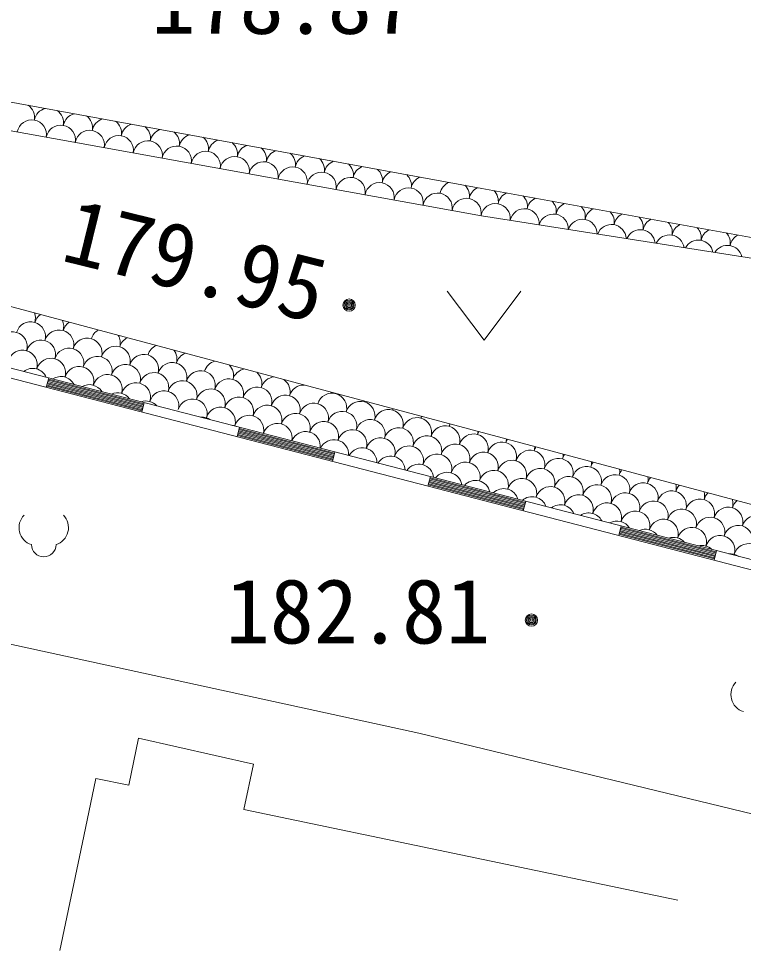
# Model space of a CAD drawing. Units: millimetres, scale not verified. Extents: x 40000 to 680000, y 20000 to 380000.
# Drawn here: x 474516 to 489279, y 280936 to 299924 of the extents above; entities that cross this region are included whole.
import ezdxf
from ezdxf.enums import TextEntityAlignment as Align

# ---------------------------------------------------------------- set-up
doc = ezdxf.new("R2010")
doc.units = ezdxf.units.MM
doc.header["$LTSCALE"] = 1000
doc.layers.add('M-BGD', color=7, linetype='Continuous', lineweight=13)
doc.styles.add('ＭＳ ゴシック', font='')
doc.styles.get('ＭＳ ゴシック').set_extended_font_data('MS Gothic')

msp = doc.modelspace()

# ---------------------------------------------------------------- linework, layer by layer
at = {"layer": 'M-BGD'}
for p, q in [((483949, 296464), (467310, 299515)), ((483944, 295907), (467993, 298787)), ((490579, 295255), (483949, 296464)), ((490551, 294867), (483944, 295907)), ((472256, 294615), (493574, 288921)), ((483246, 294371), (483996, 293371)), ((483996, 293371), (484746, 294371)), ((472998, 293154), (492824, 288023)), ((492824, 288023), (472998, 293154)), ((473137, 292912), (492568, 287883)), ((475130, 292602), (475080, 292409)), ((475087, 292433), (477030, 291930)), ((475093, 292457), (477036, 291954)), ((475099, 292481), (477042, 291978)), ((475105, 292505), (477048, 292003)), ((475112, 292530), (477055, 292027)), ((475118, 292554), (477061, 292051)), ((475124, 292578), (477067, 292075)), ((477073, 292099), (477023, 291906)), ((479017, 291597), (478966, 291403)), ((478985, 291476), (480928, 290973)), ((478991, 291500), (480935, 290997)), ((478998, 291524), (480941, 291021)), ((479004, 291548), (480947, 291045)), ((479010, 291572), (480953, 291069)), ((478973, 291427), (480916, 290924)), ((478979, 291451), (480922, 290948)), ((480960, 291094), (480910, 290900)), ((482903, 290591), (482853, 290397)), ((482884, 290518), (484827, 290015)), ((482890, 290542), (484833, 290040)), ((482896, 290567), (484840, 290064)), ((482859, 290421), (484802, 289919)), ((482865, 290446), (484808, 289943)), ((482871, 290470), (484814, 289967)), ((482878, 290494), (484821, 289991)), ((484846, 290088), (484796, 289894)), ((486789, 289585), (486739, 289391)), ((486745, 289416), (488688, 288913)), ((486751, 289440), (488694, 288937)), ((486758, 289464), (488701, 288961)), ((486764, 289488), (488707, 288985)), ((486770, 289512), (488713, 289010)), ((486776, 289537), (488719, 289034)), ((486783, 289561), (488726, 289058)), ((488732, 289082), (488682, 288889)), ((482668, 285364), (466717, 288831)), ((476958, 285257), (476758, 284301)), ((476958, 285257), (479297, 284731)), ((494494, 282489), (482668, 285364)), ((479297, 284731), (479104, 283810)), ((476091, 284441), (475845, 283266)), ((476758, 284301), (476091, 284441)), ((487947, 281957), (479104, 283810)), ((475845, 283266), (475357, 280936))]:
    msp.add_line(p, q, dxfattribs=at)
for centre, radius in [((481247, 294086), 125), ((481247, 294086), 100), ((481247, 294086), 75), ((481247, 294086), 50), ((481247, 294086), 25), ((484961, 287667), 125), ((484961, 287667), 100), ((484961, 287667), 75), ((484961, 287667), 50), ((484961, 287667), 25)]:
    msp.add_circle(centre, radius, dxfattribs=at)
for centre, radius, start, end in [((474541, 297909), 300, 349.7679, 56.005), ((475131, 297803), 300, 104.0103, 169.7679), ((475131, 297803), 300, 349.7679, 55.2097), ((475722, 297696), 300, 104.7562, 169.7679), ((475722, 297696), 300, 349.7679, 54.4638), ((474783, 297561), 300, 349.7679, 169.7679), ((475373, 297454), 300, 349.7679, 169.7679), ((476312, 297590), 300, 105.4856, 169.7679), ((476312, 297590), 300, 349.7679, 53.7344), ((476903, 297483), 300, 106.2045, 169.7679), ((475964, 297348), 300, 349.7679, 169.7679), ((476554, 297241), 300, 349.7679, 169.7679), ((476903, 297483), 300, 349.7679, 53.0155), ((477493, 297377), 300, 106.9002, 169.7679), ((477493, 297377), 300, 349.7679, 52.3198), ((478084, 297270), 300, 107.5704, 169.7679), ((475615, 297106), 300, 79.2578, 80.278), ((477145, 297135), 300, 349.7679, 169.7679), ((478084, 297270), 300, 349.7679, 51.6496), ((478674, 297163), 300, 108.2419, 169.7679), ((478674, 297163), 300, 349.7679, 50.9781), ((477735, 297028), 300, 349.7679, 169.7679), ((478326, 296921), 300, 349.7679, 169.7679), ((479265, 297057), 300, 108.9024, 169.7679), ((479265, 297057), 300, 349.7679, 50.3176), ((479855, 296950), 300, 109.5326, 169.7679), ((479855, 296950), 300, 349.7679, 49.6874), ((477977, 296679), 300, 79.2578, 80.278), ((478916, 296815), 300, 349.7679, 169.7679), ((479506, 296708), 300, 349.7679, 169.7679), ((480445, 296844), 300, 110.1657, 169.7679), ((480445, 296844), 300, 349.7679, 49.0543), ((481036, 296737), 300, 110.7749, 169.7679), ((480097, 296602), 300, 349.7679, 169.7679), ((480687, 296495), 300, 349.7679, 169.7679), ((481036, 296737), 300, 349.7679, 48.4451), ((481626, 296630), 300, 111.3838, 169.7679), ((481626, 296630), 300, 349.7679, 47.8362), ((482217, 296524), 300, 111.9851, 169.7679), ((481278, 296388), 300, 349.7679, 169.7679), ((482217, 296524), 300, 349.7679, 47.2349), ((482807, 296417), 300, 112.5546, 169.7679), ((480339, 296253), 300, 79.2578, 80.278), ((481868, 296282), 300, 349.7679, 169.7679), ((482459, 296175), 300, 349.7679, 169.7679), ((483398, 296311), 300, 113.1458, 169.7679), ((483398, 296311), 300, 349.7679, 46.0742), ((483988, 296204), 300, 113.7135, 169.7679), ((483988, 296204), 300, 349.7679, 45.6017), ((481520, 296040), 300, 79.2578, 80.278), ((482110, 295933), 300, 79.2578, 80.278), ((483049, 296069), 300, 349.7679, 169.7679), ((483640, 295962), 300, 349.7679, 169.7679), ((484579, 296098), 300, 114.0858, 169.7679), ((484579, 296098), 300, 349.7679, 45.2534), ((485169, 295991), 300, 114.432, 169.7679), ((484230, 295856), 300, 352.2957, 169.7679), ((484821, 295749), 300, 354.8675, 167.2376), ((485169, 295991), 300, 349.7679, 44.9072), ((485760, 295884), 300, 114.7827, 169.7679), ((485760, 295884), 300, 349.7679, 44.5566), ((486350, 295778), 300, 115.1151, 169.7679), ((483291, 295720), 300, 79.2578, 80.278), ((485411, 295642), 300, 357.4477, 164.6575), ((486001, 295536), 300, 0.0399, 162.0652), ((486350, 295778), 300, 349.7679, 44.2241), ((486940, 295671), 300, 115.4491, 169.7679), ((486940, 295671), 300, 349.7679, 43.8901), ((487531, 295565), 300, 115.7845, 169.7679), ((486592, 295429), 300, 2.6503, 159.4548), ((487531, 295565), 300, 349.7679, 43.5548), ((488121, 295458), 300, 116.115, 169.7679), ((488121, 295458), 300, 349.7679, 43.2243), ((487182, 295323), 300, 5.287, 156.8182), ((487773, 295216), 300, 7.9536, 154.1515), ((488712, 295351), 300, 116.4469, 169.7679), ((488712, 295351), 300, 349.7679, 42.8924), ((489302, 295245), 300, 116.7651, 169.7679), ((488363, 295110), 300, 10.6597, 151.4455), ((488954, 295003), 300, 13.4103, 148.6949), ((474762, 293445), 300, 343.9444, 163.9444), ((474557, 293816), 300, 343.9444, 21.4049), ((475134, 293650), 300, 125.9023, 163.9444), ((475134, 293650), 300, 343.9444, 24.1893), ((475339, 293279), 300, 343.9444, 163.9444), ((475710, 293484), 300, 122.993, 163.9444), ((476287, 293318), 300, 119.9607, 163.9444), ((474391, 293240), 300, 343.9444, 163.9444), ((474968, 293074), 300, 343.9444, 163.9444), ((475915, 293113), 300, 343.9444, 163.9444), ((476287, 293318), 300, 343.9444, 30.1309), ((476863, 293152), 300, 116.74, 163.9444), ((475544, 292908), 300, 343.9444, 163.9444), ((476492, 292947), 300, 343.9444, 163.9444), ((477440, 292987), 300, 113.3233, 163.9444), ((474596, 292868), 300, 343.9444, 163.9444), ((475173, 292702), 300, 343.9444, 163.9444), ((476121, 292742), 300, 343.9444, 163.9444), ((477069, 292781), 300, 343.9444, 163.9444), ((477440, 292987), 300, 343.9444, 36.7683), ((478016, 292821), 300, 109.6028, 163.9444), ((474802, 292497), 300, 23.3697, 127.611), ((475749, 292536), 300, 343.9444, 163.9444), ((476697, 292576), 300, 343.9444, 163.9444), ((477645, 292615), 300, 343.9444, 163.9444), ((478593, 292655), 300, 105.5124, 163.9444), ((478593, 292655), 300, 343.9444, 44.5792), ((475378, 292331), 300, 27.4007, 123.58), ((476326, 292371), 300, 343.9444, 163.9444), ((477274, 292410), 300, 343.9444, 163.9444), ((478222, 292449), 300, 343.9444, 163.9444), ((479170, 292489), 300, 100.8382, 163.9444), ((479170, 292489), 300, 343.9444, 49.2534), ((479746, 292323), 300, 95.1952, 163.9444), ((475955, 292165), 300, 31.7039, 119.2768), ((476903, 292205), 300, 343.9444, 163.9444), ((477851, 292244), 300, 343.9444, 163.9444), ((478798, 292283), 300, 343.9444, 163.9444), ((479375, 292117), 300, 343.9444, 163.9444), ((479746, 292323), 300, 343.9444, 54.8964), ((480323, 292157), 300, 87.259, 163.9444), ((476531, 291999), 300, 36.3774, 114.6033), ((477479, 292039), 300, 343.9444, 163.9444), ((478427, 292078), 300, 343.9444, 163.9444), ((479952, 291951), 300, 343.9444, 163.9444), ((480899, 291991), 300, 343.9444, 163.9444), ((480694, 292362), 300, 343.9444, 344.855), ((481271, 292196), 300, 163.0334, 163.9444), ((477108, 291833), 300, 41.5761, 109.4046), ((478056, 291873), 300, 343.9444, 163.9444), ((479004, 291912), 300, 343.9444, 163.9444), ((479580, 291746), 300, 343.9444, 163.9444), ((480528, 291786), 300, 343.9444, 163.9444), ((481476, 291825), 300, 343.9444, 163.9444), ((481847, 292030), 300, 160.8276, 163.9444), ((481271, 292196), 300, 343.9444, 347.0582), ((478632, 291707), 300, 343.9444, 163.9444), ((479209, 291541), 300, 346.5823, 163.9444), ((480157, 291580), 300, 343.9444, 163.9444), ((481105, 291620), 300, 343.9444, 163.9444), ((482053, 291659), 300, 343.9444, 163.9444), ((481847, 292030), 300, 343.9444, 349.264), ((482424, 291864), 300, 158.6145, 163.9444), ((478261, 291501), 300, 55.1638, 95.8169), ((479786, 291375), 300, 349.6773, 161.3034), ((480734, 291414), 300, 343.9444, 163.9444), ((481681, 291454), 300, 343.9444, 163.9444), ((482629, 291493), 300, 343.9444, 163.9444), ((482424, 291864), 300, 343.9444, 351.4771), ((483001, 291698), 300, 156.3928, 163.9444), ((483001, 291698), 300, 343.9444, 353.6988), ((483577, 291532), 300, 154.1575, 163.9444), ((478838, 291335), 300, 68.1413, 82.8394), ((480362, 291209), 300, 352.7853, 158.1954), ((481310, 291248), 300, 343.9444, 163.9444), ((482258, 291288), 300, 343.9444, 163.9444), ((483206, 291327), 300, 343.9444, 163.9444), ((483782, 291161), 300, 343.9444, 163.9444), ((483577, 291532), 300, 343.9444, 355.9341), ((484154, 291366), 300, 151.9063, 163.9444), ((480939, 291043), 300, 355.9138, 155.0669), ((481887, 291082), 300, 343.9444, 163.9444), ((482835, 291122), 300, 343.9444, 163.9444), ((484359, 290995), 300, 343.9444, 163.9444), ((484154, 291366), 300, 343.9444, 358.1853), ((484730, 291201), 300, 149.6322, 163.9444), ((481515, 290877), 300, 359.0759, 151.9048), ((482463, 290916), 300, 343.9444, 163.9444), ((483411, 290956), 300, 343.9444, 163.9444), ((483988, 290790), 300, 343.9444, 163.9444), ((484936, 290829), 300, 343.9444, 163.9444), ((484730, 291201), 300, 343.9444, 0.4594), ((485307, 291035), 300, 147.3357, 163.9444), ((482092, 290711), 300, 2.2795, 148.7012), ((483040, 290750), 300, 343.9444, 163.9444), ((484564, 290624), 300, 343.9444, 163.9444), ((485512, 290663), 300, 343.9444, 163.9444), ((485307, 291035), 300, 343.9444, 2.7559), ((485884, 290869), 300, 145.0048, 163.9444), ((485884, 290869), 300, 343.9444, 5.0868), ((482669, 290545), 300, 5.5368, 145.4439), ((483617, 290585), 300, 343.9444, 163.9444), ((484193, 290419), 300, 343.9444, 163.9444), ((485141, 290458), 300, 343.9444, 163.9444), ((486089, 290497), 300, 343.9444, 163.9444), ((486460, 290703), 300, 142.6431, 163.9444), ((486460, 290703), 300, 343.9444, 7.4485), ((487037, 290537), 300, 140.2381, 163.9444), ((483245, 290379), 300, 8.8667, 142.114), ((483822, 290213), 300, 12.2827, 138.698), ((484770, 290253), 300, 343.9444, 163.9444), ((485718, 290292), 300, 343.9444, 163.9444), ((486665, 290331), 300, 343.9444, 163.9444), ((487037, 290537), 300, 343.9444, 9.8535), ((487613, 290371), 300, 137.7863, 163.9444), ((484398, 290047), 300, 15.7987, 135.182), ((485346, 290087), 300, 343.9444, 163.9444), ((486294, 290126), 300, 343.9444, 163.9444), ((487242, 290165), 300, 343.9444, 163.9444), ((487613, 290371), 300, 343.9444, 12.3053), ((488190, 290205), 300, 135.2817, 163.9444), ((484975, 289881), 300, 19.4496, 131.5311), ((485923, 289921), 300, 343.9444, 163.9444), ((486871, 289960), 300, 343.9444, 163.9444), ((487819, 290000), 300, 343.9444, 163.9444), ((488395, 289834), 300, 343.9444, 163.9444), ((488190, 290205), 300, 343.9444, 14.8099), ((488766, 290039), 300, 132.7093, 163.9444), ((485552, 289715), 300, 23.27, 127.7107), ((486499, 289755), 300, 343.9444, 163.9444), ((487447, 289794), 300, 343.9444, 163.9444), ((488972, 289668), 300, 343.9444, 163.9444), ((488766, 290039), 300, 343.9444, 17.3823), ((489343, 289873), 300, 130.0609, 163.9444), ((474888, 289551), 364, 135.7958, 252.2769), ((475167, 289551), 364, 287.7231, 44.2042), ((486128, 289550), 300, 27.2923, 123.6884), ((487076, 289589), 300, 343.9444, 163.9444), ((488024, 289628), 300, 343.9444, 163.9444), ((488601, 289462), 300, 343.9444, 163.9444), ((489548, 289502), 300, 343.9444, 163.9444), ((486705, 289384), 300, 31.5866, 119.3941), ((487653, 289423), 300, 343.9444, 163.9444), ((489177, 289296), 300, 343.9444, 163.9444), ((487281, 289218), 300, 36.2479, 114.7328), ((488229, 289257), 300, 343.9444, 163.9444), ((488806, 289091), 300, 343.9444, 163.9444), ((475028, 289205), 250, 180.0001, 359.9999), ((487858, 289052), 300, 41.4286, 109.5521), ((488435, 288886), 300, 47.4209, 103.5598), ((489382, 288925), 300, 343.9444, 163.9444), ((489011, 288720), 300, 54.9373, 96.0434), ((489389, 286148), 364, 135.7958, 252.2769)]:
    msp.add_arc(centre, radius, start, end, dxfattribs=at)

# ---------------------------------------------------------------- texts
at = {"layer": 'M-BGD', "style": 'ＭＳ ゴシック'}
for s, p in [('178.87', (477220, 299218)), ('182.81', (478733, 286794))]:
    msp.add_text(s, height=1320, dxfattribs=at).set_placement(p, align=Align.BOTTOM_LEFT)
msp.add_text('179.95', height=1320, rotation=346.185, dxfattribs=at).set_placement((475249, 294617), align=Align.BOTTOM_LEFT)

doc.saveas('drawing.dxf')
